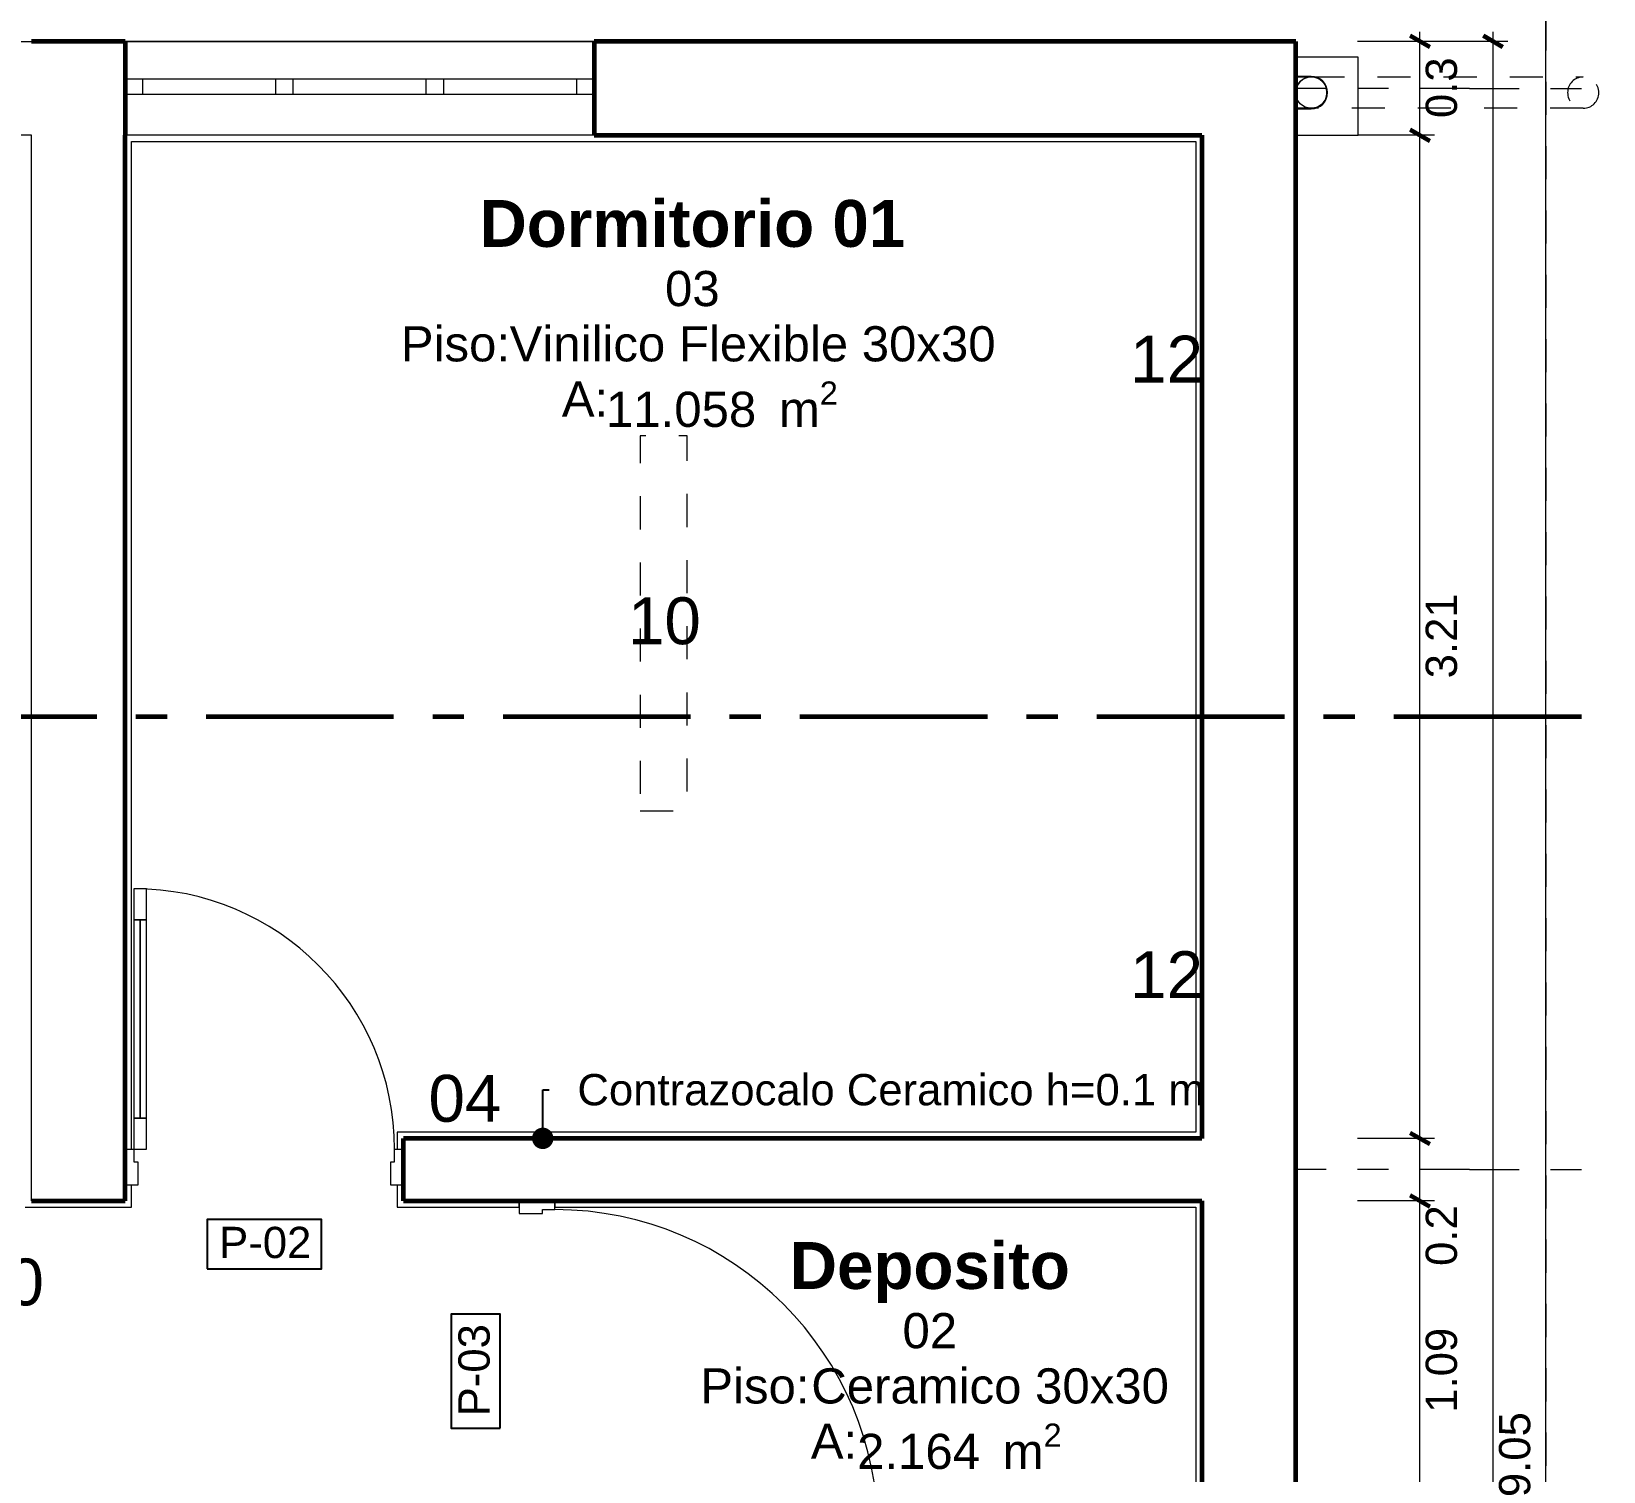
# Model space of a CAD drawing. Header units: metres. Extents: x -41 to 412, y -15 to 25.
# Drawn here: x -13.89 to -8.86, y 12.43 to 17.04 of the extents above; entities that cross this region are included whole.
import ezdxf

# ---------------------------------------------------------------- set-up
doc = ezdxf.new("R2010")
doc.units = ezdxf.units.M
doc.header["$MEASUREMENT"] = 0
for name, pattern in [('Dashed', [0.211667, 0.105833, -0.105833]), ('Dot & Dashed', [0.335139, 0.15875, -0.088194, 0, -0.088194]), ('Hidden Line', [0.15875, 0.105833, -0.052917]), ('Linea punta', [0.85, 0.6, -0.125, 0, -0.125])]:
    doc.linetypes.add(name, pattern=pattern)
for name, color, linetype in [('Annotation - Label', 7, 'Continuous'), ('Dimensioning - General', 7, 'Continuous'), ('Interior - Furniture', 7, 'Continuous'), ('Interior - Lamp', 7, 'Continuous'), ('Interior - Stair & Railing', 7, 'Continuous'), ('Marker - Section', 7, 'Continuous'), ('Model Unit - Zone', 7, 'Continuous'), ('Shell - Roof', 7, 'Continuous'), ('Site & Landscape - Terrain', 7, 'Continuous'), ('Structural - Bearing', 7, 'Continuous'), ('Structural - Grid', 7, 'Continuous')]:
    doc.layers.add(name, color=color, linetype=linetype)
doc.styles.add('GENERATED_STYLE_1', font='')
doc.styles.add('GENERATED_STYLE_2', font='arial.ttf')
doc.styles.get('GENERATED_STYLE_1').set_extended_font_data('Arial', bold=True)
doc.dimstyles.new('GENERATED_STYLE__1', dxfattribs={"dimtxt": 0.1, "dimasz": 0.0475, "dimexe": 0.18, "dimexo": 0.2, "dimgap": 0.09, "dimtad": 3, "dimzin": 0, "dimdsep": 46, "dimtxsty": 'GENERATED_STYLE_2', "dimblk": 'ARROWHEAD_2', "dimblk1": 'ARROWHEAD_2', "dimblk2": 'ARROWHEAD_2', "dimcen": 0.09, "dimclrd": 256, "dimclre": 256, "dimclrt": 5, "dimazin": 0, "dimtfac": 1, "dimtdec": 4, "dimtmove": 0, "dimatfit": 3, "dimfxl": 1, "dimtolj": 1, "dimtzin": 0, "dimarcsym": 0})
doc.dimstyles.new('GENERATED_STYLE__2', dxfattribs={"dimtxt": 0.1, "dimasz": 0.0475, "dimexe": 0.18, "dimexo": 0.2, "dimgap": 0.09, "dimtad": 3, "dimtih": 1, "dimtoh": 1, "dimzin": 0, "dimdsep": 46, "dimtxsty": 'GENERATED_STYLE_2', "dimblk": 'ARROWHEAD_2', "dimblk1": 'ARROWHEAD_2', "dimblk2": 'ARROWHEAD_2', "dimcen": 0.09, "dimclrd": 256, "dimclre": 256, "dimclrt": 5, "dimazin": 0, "dimtfac": 1, "dimtdec": 4, "dimtmove": 0, "dimatfit": 3, "dimfxl": 1, "dimtolj": 1, "dimtzin": 0, "dimarcsym": 0})
doc.dimstyles.new('GENERATED_STYLE__4', dxfattribs={"dimtxt": 0.1, "dimasz": 0.0475, "dimexe": 0.18, "dimexo": 0.2, "dimgap": 0.09, "dimtad": 1, "dimtih": 1, "dimtoh": 1, "dimzin": 0, "dimdsep": 46, "dimtxsty": 'GENERATED_STYLE_2', "dimblk": 'ARROWHEAD_2', "dimblk1": 'ARROWHEAD_2', "dimblk2": 'ARROWHEAD_2', "dimcen": 0.09, "dimclrd": 256, "dimclre": 256, "dimclrt": 5, "dimazin": 0, "dimtfac": 1, "dimtdec": 4, "dimtmove": 0, "dimatfit": 3, "dimfxl": 1, "dimtolj": 1, "dimtzin": 0, "dimarcsym": 0})
doc.dimstyles.new('GENERATED_STYLE__6', dxfattribs={"dimtxt": 0.18, "dimasz": 0.1368, "dimexe": 0.18, "dimexo": 0.0625, "dimgap": 0.09, "dimtad": 0, "dimtih": 1, "dimtoh": 1, "dimdec": 4, "dimzin": 0, "dimdsep": 46, "dimcen": 0.09, "dimadec": 0, "dimazin": 0, "dimtfac": 1, "dimtdec": 4, "dimtmove": 0, "dimatfit": 3, "dimldrblk": 'ARROWHEAD_11', "dimfxl": 1, "dimtolj": 1, "dimtzin": 0, "dimarcsym": 0})

# ---------------------------------------------------------------- blocks, each defined once
blk = doc.blocks.new('*D6')
at = {"layer": 'Dimensioning - General', "color": 151, "linetype": 'Continuous', "lineweight": 20, "true_color": 0x80c2ff, "transparency": 16777216}
for p, q in [((-9.3981, 13.2969), (-9.645, 13.2969)), ((-9.445, 12.2069), (-9.445, 13.2969)), ((-9.3981, 12.2069), (-9.645, 12.2069))]:
    blk.add_line(p, q, dxfattribs=at)
at = {"layer": 'Dimensioning - General', "color": 7, "linetype": 'Continuous', "lineweight": 60, "transparency": 16777216}
for p, q in [((-9.4762, 13.315), (-9.4137, 13.2789)), ((-9.4762, 12.225), (-9.4137, 12.1889))]:
    blk.add_line(p, q, dxfattribs=at)
at = {"layer": 'Dimensioning - General', "color": 5, "lineweight": 25, "transparency": 16777216, "char_height": 0.1, "attachment_point": 7, "rotation": 90, "style": 'GENERATED_STYLE_2'}
for s, insert in [('\\A1;0.2', (-9.325, 13.0887)), ('\\A1;1.09', (-9.325, 12.6189))]:
    blk.add_mtext(s, dxfattribs=dict(at, insert=insert))
blk = doc.blocks.new('ARROWHEAD_2')
at = {"color": 0, "linetype": 'Continuous', "lineweight": 0}
for p, q in [((0, 0), (-1, 0)), ((-0.38, -0.66), (0.38, 0.66))]:
    blk.add_line(p, q, dxfattribs=at)
blk = doc.blocks.new('*D7')
at = {"layer": 'Dimensioning - General', "color": 151, "linetype": 'Continuous', "lineweight": 20, "true_color": 0x80c2ff, "transparency": 16777216}
for p, q in [((-9.3981, 13.4969), (-9.645, 13.4969)), ((-9.445, 13.2969), (-9.445, 13.4969)), ((-9.3981, 13.2969), (-9.645, 13.2969))]:
    blk.add_line(p, q, dxfattribs=at)
at = {"layer": 'Dimensioning - General', "color": 7, "linetype": 'Continuous', "lineweight": 60, "transparency": 16777216}
for p, q in [((-9.4762, 13.515), (-9.4137, 13.4789)), ((-9.4762, 13.315), (-9.4137, 13.2789))]:
    blk.add_line(p, q, dxfattribs=at)
blk = doc.blocks.new('*D8')
at = {"layer": 'Dimensioning - General', "color": 151, "linetype": 'Continuous', "lineweight": 20, "true_color": 0x80c2ff, "transparency": 16777216}
for p, q in [((-9.3981, 16.7069), (-9.645, 16.7069)), ((-9.445, 13.4969), (-9.445, 16.7069)), ((-9.3981, 13.4969), (-9.645, 13.4969))]:
    blk.add_line(p, q, dxfattribs=at)
at = {"layer": 'Dimensioning - General', "color": 7, "linetype": 'Continuous', "lineweight": 60, "transparency": 16777216}
for p, q in [((-9.4762, 16.725), (-9.4137, 16.6889)), ((-9.4762, 13.515), (-9.4137, 13.4789))]:
    blk.add_line(p, q, dxfattribs=at)
at = {"layer": 'Dimensioning - General', "color": 5, "lineweight": 25, "transparency": 16777216, "insert": (-9.325, 14.9689), "char_height": 0.1, "attachment_point": 7, "rotation": 90, "style": 'GENERATED_STYLE_2'}
blk.add_mtext('\\A1;3.21', dxfattribs=at)
blk = doc.blocks.new('*D9')
at = {"layer": 'Dimensioning - General', "color": 151, "linetype": 'Continuous', "lineweight": 20, "true_color": 0x80c2ff, "transparency": 16777216}
for p, q in [((-9.3981, 17.0069), (-9.645, 17.0069)), ((-9.445, 17.0069), (-9.445, 17.0375)), ((-9.445, 16.7069), (-9.445, 17.0069)), ((-9.3981, 16.7069), (-9.645, 16.7069))]:
    blk.add_line(p, q, dxfattribs=at)
at = {"layer": 'Dimensioning - General', "color": 7, "linetype": 'Continuous', "lineweight": 60, "transparency": 16777216}
for p, q in [((-9.4137, 16.9889), (-9.4762, 17.025)), ((-9.4762, 16.725), (-9.4137, 16.6889))]:
    blk.add_line(p, q, dxfattribs=at)
at = {"layer": 'Dimensioning - General', "color": 5, "lineweight": 25, "transparency": 16777216, "insert": (-9.325, 16.7618), "char_height": 0.1, "attachment_point": 7, "rotation": 90, "style": 'GENERATED_STYLE_2'}
blk.add_mtext('\\A1;0.3', dxfattribs=at)
blk = doc.blocks.new('*D10')
at = {"layer": 'Dimensioning - General', "color": 151, "linetype": 'Continuous', "lineweight": 20, "true_color": 0x80c2ff, "transparency": 16777216}
for p, q in [((-9.1638, 17.0069), (-9.4106, 17.0069)), ((-9.2106, 17.0069), (-9.2106, 17.0375)), ((-9.2106, 7.9569), (-9.2106, 17.0069)), ((-9.1638, 7.9569), (-9.4106, 7.9569)), ((-9.2106, 7.9263), (-9.2106, 7.9569))]:
    blk.add_line(p, q, dxfattribs=at)
at = {"layer": 'Dimensioning - General', "color": 7, "linetype": 'Continuous', "lineweight": 60, "transparency": 16777216}
for p, q in [((-9.1794, 16.9889), (-9.2419, 17.025)), ((-9.2419, 7.975), (-9.1794, 7.9389))]:
    blk.add_line(p, q, dxfattribs=at)
at = {"layer": 'Dimensioning - General', "color": 5, "lineweight": 25, "transparency": 16777216, "insert": (-9.0906, 12.3489), "char_height": 0.1, "attachment_point": 7, "rotation": 90, "style": 'GENERATED_STYLE_2'}
blk.add_mtext('\\A1;9.05', dxfattribs=at)
blk = doc.blocks.new('*D21')
at = {"layer": 'Dimensioning - General', "color": 151, "linetype": 'Continuous', "lineweight": 20, "true_color": 0x80c2ff, "transparency": 16777216}
for p, q in [((-15.8374, 7.3533), (-15.8374, 7.6002)), ((-13.8874, 7.3533), (-13.8874, 7.6002)), ((-15.8374, 7.4002), (-13.8874, 7.4002))]:
    blk.add_line(p, q, dxfattribs=at)
at = {"layer": 'Dimensioning - General', "color": 7, "linetype": 'Continuous', "lineweight": 60, "transparency": 16777216}
for p, q in [((-15.8194, 7.4314), (-15.8554, 7.3689)), ((-13.8694, 7.4314), (-13.9054, 7.3689))]:
    blk.add_line(p, q, dxfattribs=at)
at = {"layer": 'Dimensioning - General', "color": 5, "lineweight": 25, "transparency": 16777216, "insert": (-14.9954, 7.2802), "char_height": 0.1, "attachment_point": 7, "style": 'GENERATED_STYLE_2'}
blk.add_mtext('\\A1;1.95', dxfattribs=at)
blk = doc.blocks.new('*D22')
at = {"layer": 'Dimensioning - General', "color": 151, "linetype": 'Continuous', "lineweight": 20, "true_color": 0x80c2ff, "transparency": 16777216}
for p, q in [((-13.8874, 7.3533), (-13.8874, 7.6002)), ((-13.5874, 7.3533), (-13.5874, 7.6002)), ((-13.8874, 7.4002), (-13.5874, 7.4002))]:
    blk.add_line(p, q, dxfattribs=at)
at = {"layer": 'Dimensioning - General', "color": 7, "linetype": 'Continuous', "lineweight": 60, "transparency": 16777216}
for p, q in [((-13.8694, 7.4314), (-13.9054, 7.3689)), ((-13.5694, 7.4314), (-13.6054, 7.3689))]:
    blk.add_line(p, q, dxfattribs=at)
at = {"layer": 'Dimensioning - General', "color": 5, "lineweight": 25, "transparency": 16777216, "insert": (-13.8325, 7.2802), "char_height": 0.1, "attachment_point": 7, "style": 'GENERATED_STYLE_2'}
blk.add_mtext('\\A1;0.3', dxfattribs=at)
blk = doc.blocks.new('*D23')
at = {"layer": 'Dimensioning - General', "color": 151, "linetype": 'Continuous', "lineweight": 20, "true_color": 0x80c2ff, "transparency": 16777216}
for p, q in [((-13.5874, 7.3533), (-13.5874, 7.6002)), ((-10.1424, 7.3533), (-10.1424, 7.6002)), ((-13.5874, 7.4002), (-10.1424, 7.4002))]:
    blk.add_line(p, q, dxfattribs=at)
at = {"layer": 'Dimensioning - General', "color": 7, "linetype": 'Continuous', "lineweight": 60, "transparency": 16777216}
for p, q in [((-13.5694, 7.4314), (-13.6054, 7.3689)), ((-10.1244, 7.4314), (-10.1604, 7.3689))]:
    blk.add_line(p, q, dxfattribs=at)
at = {"layer": 'Dimensioning - General', "color": 5, "lineweight": 25, "transparency": 16777216, "insert": (-11.9979, 7.2802), "char_height": 0.1, "attachment_point": 7, "style": 'GENERATED_STYLE_2'}
blk.add_mtext('\\A1;3.45', dxfattribs=at)
blk = doc.blocks.new('*D34')
at = {"layer": 'Dimensioning - General', "color": 7, "linetype": 'Continuous', "lineweight": 60, "transparency": 16777216}
for p, q in [((-14.7744, 17.4711), (-14.8104, 17.4086)), ((-13.8694, 17.4711), (-13.9054, 17.4086))]:
    blk.add_line(p, q, dxfattribs=at)
at = {"layer": 'Dimensioning - General', "color": 151, "linetype": 'Continuous', "lineweight": 20, "true_color": 0x80c2ff, "transparency": 16777216}
for p, q in [((-14.7924, 17.2399), (-14.7924, 17.4867)), ((-13.8874, 17.2399), (-13.8874, 17.4867)), ((-14.823, 17.4399), (-14.7924, 17.4399)), ((-14.7924, 17.4399), (-13.8874, 17.4399))]:
    blk.add_line(p, q, dxfattribs=at)
at = {"layer": 'Dimensioning - General', "color": 5, "lineweight": 25, "transparency": 16777216, "insert": (-14.4729, 17.4599), "char_height": 0.1, "attachment_point": 7, "style": 'GENERATED_STYLE_2'}
blk.add_mtext('\\A1;0.91', dxfattribs=at)
blk = doc.blocks.new('*D35')
at = {"layer": 'Dimensioning - General', "color": 7, "linetype": 'Continuous', "lineweight": 60, "transparency": 16777216}
for p, q in [((-13.8694, 17.4711), (-13.9054, 17.4086)), ((-13.5694, 17.4711), (-13.6054, 17.4086))]:
    blk.add_line(p, q, dxfattribs=at)
at = {"layer": 'Dimensioning - General', "color": 151, "linetype": 'Continuous', "lineweight": 20, "true_color": 0x80c2ff, "transparency": 16777216}
for p, q in [((-13.8874, 17.2399), (-13.8874, 17.4867)), ((-13.5874, 17.2399), (-13.5874, 17.4867)), ((-13.8874, 17.4399), (-13.5874, 17.4399))]:
    blk.add_line(p, q, dxfattribs=at)
at = {"layer": 'Dimensioning - General', "color": 5, "lineweight": 25, "transparency": 16777216, "insert": (-13.8325, 17.4599), "char_height": 0.1, "attachment_point": 7, "style": 'GENERATED_STYLE_2'}
blk.add_mtext('\\A1;0.3', dxfattribs=at)
blk = doc.blocks.new('*D36')
at = {"layer": 'Dimensioning - General', "color": 7, "linetype": 'Continuous', "lineweight": 60, "transparency": 16777216}
for p, q in [((-13.5694, 17.4711), (-13.6054, 17.4086)), ((-12.0694, 17.4711), (-12.1054, 17.4086))]:
    blk.add_line(p, q, dxfattribs=at)
at = {"layer": 'Dimensioning - General', "color": 151, "linetype": 'Continuous', "lineweight": 20, "true_color": 0x80c2ff, "transparency": 16777216}
for p, q in [((-13.5874, 17.2399), (-13.5874, 17.4867)), ((-12.0874, 17.2399), (-12.0874, 17.4867)), ((-13.5874, 17.4399), (-12.0874, 17.4399))]:
    blk.add_line(p, q, dxfattribs=at)
at = {"layer": 'Dimensioning - General', "color": 5, "lineweight": 25, "transparency": 16777216, "insert": (-12.9325, 17.4599), "char_height": 0.1, "attachment_point": 7, "style": 'GENERATED_STYLE_2'}
blk.add_mtext('\\A1;1.5', dxfattribs=at)
blk = doc.blocks.new('*D37')
at = {"layer": 'Dimensioning - General', "color": 7, "linetype": 'Continuous', "lineweight": 60, "transparency": 16777216}
for p, q in [((-12.0694, 17.4711), (-12.1054, 17.4086)), ((-10.1244, 17.4711), (-10.1604, 17.4086))]:
    blk.add_line(p, q, dxfattribs=at)
at = {"layer": 'Dimensioning - General', "color": 151, "linetype": 'Continuous', "lineweight": 20, "true_color": 0x80c2ff, "transparency": 16777216}
for p, q in [((-12.0874, 17.2399), (-12.0874, 17.4867)), ((-10.1424, 17.2399), (-10.1424, 17.4867)), ((-12.0874, 17.4399), (-10.1424, 17.4399))]:
    blk.add_line(p, q, dxfattribs=at)
at = {"layer": 'Dimensioning - General', "color": 5, "lineweight": 25, "transparency": 16777216, "insert": (-11.2479, 17.4599), "char_height": 0.1, "attachment_point": 7, "style": 'GENERATED_STYLE_2'}
blk.add_mtext('\\A1;1.95', dxfattribs=at)
blk = doc.blocks.new('*D38')
at = {"layer": 'Dimensioning - General', "color": 7, "linetype": 'Continuous', "lineweight": 60, "transparency": 16777216}
for p, q in [((-10.1244, 17.4711), (-10.1604, 17.4086)), ((-9.8604, 17.4086), (-9.8244, 17.4711))]:
    blk.add_line(p, q, dxfattribs=at)
at = {"layer": 'Dimensioning - General', "color": 151, "linetype": 'Continuous', "lineweight": 20, "true_color": 0x80c2ff, "transparency": 16777216}
for p, q in [((-10.1424, 17.2399), (-10.1424, 17.4867)), ((-9.8424, 17.2399), (-9.8424, 17.4867)), ((-10.1424, 17.4399), (-9.8424, 17.4399)), ((-9.8424, 17.4399), (-9.8118, 17.4399))]:
    blk.add_line(p, q, dxfattribs=at)
at = {"layer": 'Dimensioning - General', "color": 5, "lineweight": 25, "transparency": 16777216, "insert": (-10.0875, 17.4599), "char_height": 0.1, "attachment_point": 7, "style": 'GENERATED_STYLE_2'}
blk.add_mtext('\\A1;0.3', dxfattribs=at)
blk = doc.blocks.new('ARROWHEAD_11')
at = {"color": 0, "linetype": 'Continuous', "lineweight": 0}
blk.add_line((0, 0), (-1, 0), dxfattribs=at)
at = {"color": 0, "linetype": 'Continuous', "lineweight": 0, "const_width": 0.25, "flags": 128}
blk.add_lwpolyline([(-0.125, 0, 1), (0.125, 0, 1)], format="xyb", close=True, dxfattribs=at)

msp = doc.modelspace()

# ---------------------------------------------------------------- linework, layer by layer
at = {"layer": 'Interior - Furniture', "color": 251, "linetype": 'Continuous', "lineweight": 20, "true_color": 0x6a6a6a}
msp.add_line((-9.0424, 6.7569), (-9.0424, 17.8069), dxfattribs=at)
at = {"layer": 'Interior - Furniture', "color": 95, "linetype": 'Dashed', "lineweight": 15, "true_color": 0x41c341}
for p, q in [((-9.7924, 16.8932), (-8.9224, 16.8932)), ((-8.9224, 16.7932), (-9.7924, 16.7932))]:
    msp.add_line(p, q, dxfattribs=at)
at = {"layer": 'Interior - Furniture', "color": 55, "linetype": 'Continuous', "lineweight": 13, "true_color": 0xa2a233}
for p, q in [((-10.1464, 16.0166), (-10.1464, 15.9826)), ((-10.1464, 16.0166), (-10.1454, 16.0166)), ((-10.1454, 16.0416), (-10.1454, 16.0418)), ((-10.1424, 16.0418), (-10.1454, 16.0418)), ((-10.1454, 16.0411), (-10.1454, 16.0416)), ((-10.1454, 16.0402), (-10.1454, 16.0411)), ((-10.1454, 16.0389), (-10.1454, 16.0402)), ((-10.1454, 16.0374), (-10.1454, 16.0389)), ((-10.1454, 16.0357), (-10.1454, 16.0374)), ((-10.1454, 16.0338), (-10.1454, 16.0357)), ((-10.1454, 16.0318), (-10.1454, 16.0338)), ((-10.1454, 15.9318), (-10.1454, 16.0318)), ((-10.1424, 16.0318), (-10.1454, 16.0318)), ((-10.1454, 16.0166), (-10.1454, 15.9826)), ((-10.1424, 16.0416), (-10.1424, 16.0418)), ((-10.1424, 16.0411), (-10.1424, 16.0416)), ((-10.1424, 16.0402), (-10.1424, 16.0411)), ((-10.1424, 16.0389), (-10.1424, 16.0402)), ((-10.1424, 16.0374), (-10.1424, 16.0389)), ((-10.1424, 16.0357), (-10.1424, 16.0374)), ((-10.1424, 16.0338), (-10.1424, 16.0357)), ((-10.1424, 16.0318), (-10.1424, 16.0338)), ((-10.1424, 15.9318), (-10.1424, 16.0318)), ((-10.1464, 15.9826), (-10.1454, 15.9826)), ((-10.1464, 15.9806), (-10.1464, 15.9466)), ((-10.1464, 15.9806), (-10.1454, 15.9806)), ((-10.1464, 15.9466), (-10.1454, 15.9466)), ((-10.1454, 15.9806), (-10.1454, 15.9466)), ((-10.1454, 15.9299), (-10.1454, 15.9318)), ((-10.1424, 15.9318), (-10.1454, 15.9318)), ((-10.1454, 15.928), (-10.1454, 15.9299)), ((-10.1454, 15.9263), (-10.1454, 15.928)), ((-10.1454, 15.9248), (-10.1454, 15.9263)), ((-10.1454, 15.9235), (-10.1454, 15.9248)), ((-10.1454, 15.9226), (-10.1454, 15.9235)), ((-10.1454, 15.922), (-10.1454, 15.9226)), ((-10.1454, 15.9218), (-10.1454, 15.922)), ((-10.1424, 15.9218), (-10.1454, 15.9218)), ((-10.1424, 15.9299), (-10.1424, 15.9318)), ((-10.1424, 15.928), (-10.1424, 15.9299)), ((-10.1424, 15.9263), (-10.1424, 15.928)), ((-10.1424, 15.9248), (-10.1424, 15.9263)), ((-10.1424, 15.9235), (-10.1424, 15.9248)), ((-10.1424, 15.9226), (-10.1424, 15.9235)), ((-10.1424, 15.922), (-10.1424, 15.9226)), ((-10.1424, 15.9218), (-10.1424, 15.922)), ((-10.1464, 14.0469), (-10.1464, 14.0129)), ((-10.1464, 14.0469), (-10.1454, 14.0469)), ((-10.1454, 14.072), (-10.1454, 14.0722)), ((-10.1424, 14.0722), (-10.1454, 14.0722)), ((-10.1454, 14.0714), (-10.1454, 14.072)), ((-10.1454, 14.0705), (-10.1454, 14.0714)), ((-10.1454, 14.0692), (-10.1454, 14.0705)), ((-10.1454, 14.0677), (-10.1454, 14.0692)), ((-10.1454, 14.066), (-10.1454, 14.0677)), ((-10.1454, 14.0641), (-10.1454, 14.066)), ((-10.1454, 14.0622), (-10.1454, 14.0641)), ((-10.1454, 13.9622), (-10.1454, 14.0622)), ((-10.1424, 14.0622), (-10.1454, 14.0622)), ((-10.1454, 14.0469), (-10.1454, 14.0129)), ((-10.1424, 14.072), (-10.1424, 14.0722)), ((-10.1424, 14.0714), (-10.1424, 14.072)), ((-10.1424, 14.0705), (-10.1424, 14.0714)), ((-10.1424, 14.0692), (-10.1424, 14.0705)), ((-10.1424, 14.0677), (-10.1424, 14.0692)), ((-10.1424, 14.066), (-10.1424, 14.0677)), ((-10.1424, 14.0641), (-10.1424, 14.066)), ((-10.1424, 14.0622), (-10.1424, 14.0641)), ((-10.1424, 13.9622), (-10.1424, 14.0622)), ((-10.1464, 14.0129), (-10.1454, 14.0129)), ((-10.1464, 14.0109), (-10.1464, 13.9769)), ((-10.1464, 14.0109), (-10.1454, 14.0109)), ((-10.1454, 14.0109), (-10.1454, 13.9769)), ((-10.1464, 13.9769), (-10.1454, 13.9769)), ((-10.1454, 13.9602), (-10.1454, 13.9622)), ((-10.1424, 13.9622), (-10.1454, 13.9622)), ((-10.1454, 13.9583), (-10.1454, 13.9602)), ((-10.1454, 13.9566), (-10.1454, 13.9583)), ((-10.1454, 13.9551), (-10.1454, 13.9566)), ((-10.1454, 13.9538), (-10.1454, 13.9551)), ((-10.1454, 13.9529), (-10.1454, 13.9538)), ((-10.1454, 13.9524), (-10.1454, 13.9529)), ((-10.1454, 13.9522), (-10.1454, 13.9524)), ((-10.1424, 13.9522), (-10.1454, 13.9522)), ((-10.1424, 13.9602), (-10.1424, 13.9622)), ((-10.1424, 13.9583), (-10.1424, 13.9602)), ((-10.1424, 13.9566), (-10.1424, 13.9583)), ((-10.1424, 13.9551), (-10.1424, 13.9566)), ((-10.1424, 13.9538), (-10.1424, 13.9551)), ((-10.1424, 13.9529), (-10.1424, 13.9538)), ((-10.1424, 13.9524), (-10.1424, 13.9529)), ((-10.1424, 13.9522), (-10.1424, 13.9524)), ((-12.543, 13.4999), (-12.5432, 13.4999)), ((-12.5432, 13.4969), (-12.5432, 13.4999)), ((-12.543, 13.4969), (-12.5432, 13.4969)), ((-12.5424, 13.4999), (-12.543, 13.4999)), ((-12.5424, 13.4969), (-12.543, 13.4969)), ((-12.5415, 13.4999), (-12.5424, 13.4999)), ((-12.5415, 13.4969), (-12.5424, 13.4969)), ((-12.5403, 13.4999), (-12.5415, 13.4999)), ((-12.5403, 13.4969), (-12.5415, 13.4969)), ((-12.5387, 13.4999), (-12.5403, 13.4999)), ((-12.5387, 13.4969), (-12.5403, 13.4969)), ((-12.537, 13.4999), (-12.5387, 13.4999)), ((-12.537, 13.4969), (-12.5387, 13.4969)), ((-12.5351, 13.4999), (-12.537, 13.4999)), ((-12.5351, 13.4969), (-12.537, 13.4969)), ((-12.5332, 13.4999), (-12.5351, 13.4999)), ((-12.5332, 13.4969), (-12.5351, 13.4969)), ((-12.4732, 13.4999), (-12.5332, 13.4999)), ((-12.5332, 13.4969), (-12.5332, 13.4999)), ((-12.4732, 13.4969), (-12.5332, 13.4969)), ((-12.523, 13.5009), (-12.483, 13.5009)), ((-12.523, 13.5009), (-12.523, 13.4999)), ((-12.483, 13.5009), (-12.483, 13.4999)), ((-12.4712, 13.4999), (-12.4732, 13.4999)), ((-12.4732, 13.4969), (-12.4732, 13.4999)), ((-12.4712, 13.4969), (-12.4732, 13.4969)), ((-12.4694, 13.4999), (-12.4712, 13.4999)), ((-12.4694, 13.4969), (-12.4712, 13.4969)), ((-12.4676, 13.4999), (-12.4694, 13.4999)), ((-12.4676, 13.4969), (-12.4694, 13.4969)), ((-12.4661, 13.4999), (-12.4676, 13.4999)), ((-12.4661, 13.4969), (-12.4676, 13.4969)), ((-12.4649, 13.4999), (-12.4661, 13.4999)), ((-12.4649, 13.4969), (-12.4661, 13.4969)), ((-12.4639, 13.4999), (-12.4649, 13.4999)), ((-12.4639, 13.4969), (-12.4649, 13.4969)), ((-12.4634, 13.4999), (-12.4639, 13.4999)), ((-12.4634, 13.4969), (-12.4639, 13.4969)), ((-12.4632, 13.4999), (-12.4634, 13.4999)), ((-12.4632, 13.4969), (-12.4634, 13.4969)), ((-12.4632, 13.4969), (-12.4632, 13.4999))]:
    msp.add_line(p, q, dxfattribs=at)
at = {"layer": 'Interior - Furniture', "color": 95, "linetype": 'Continuous', "lineweight": 15, "true_color": 0x41c341, "flags": 128}
for points in [[(-9.8424, 16.9332), (-9.8424, 16.8934), (-9.7924, 16.8934, -1), (-9.7924, 16.793), (-9.8424, 16.793), (-9.8424, 16.7532), (-9.8404, 16.7532), (-9.8404, 16.7912), (-9.7924, 16.7912, 1), (-9.7924, 16.8952), (-9.8404, 16.8952), (-9.8404, 16.9332)], [(-9.8424, 16.9332), (-9.8424, 16.8934), (-9.7924, 16.8934, -1), (-9.7924, 16.793), (-9.8424, 16.793), (-9.8424, 16.7532), (-9.8404, 16.7532), (-9.8404, 16.7912), (-9.7924, 16.7912, 1), (-9.7924, 16.8952), (-9.8404, 16.8952), (-9.8404, 16.9332)], [(-9.8424, 16.9332), (-9.8424, 16.8934), (-9.7924, 16.8934, -1), (-9.7924, 16.793), (-9.8424, 16.793), (-9.8424, 16.7532), (-9.8404, 16.7532), (-9.8404, 16.7912), (-9.7924, 16.7912, 1), (-9.7924, 16.8952), (-9.8404, 16.8952), (-9.8404, 16.9332)], [(-9.8424, 16.9332), (-9.8424, 16.8934), (-9.7924, 16.8934, -1), (-9.7924, 16.793), (-9.8424, 16.793), (-9.8424, 16.7532), (-9.8404, 16.7532), (-9.8404, 16.7912), (-9.7924, 16.7912, 1), (-9.7924, 16.8952), (-9.8404, 16.8952), (-9.8404, 16.9332)], [(-9.8424, 16.9332), (-9.8424, 16.8934), (-9.7924, 16.8934, -1), (-9.7924, 16.793), (-9.8424, 16.793), (-9.8424, 16.7532), (-9.8404, 16.7532), (-9.8404, 16.7912), (-9.7924, 16.7912, 1), (-9.7924, 16.8952), (-9.8404, 16.8952), (-9.8404, 16.9332)], [(-9.7924, 16.8932, -1), (-9.7924, 16.7932, -1)], [(-9.7924, 16.8932, -1), (-9.7924, 16.7932, -1)], [(-9.7924, 16.8932, -1), (-9.7924, 16.7932, -1)], [(-9.7924, 16.7932, -1), (-9.7924, 16.8932, -1)]]:
    msp.add_lwpolyline(points, format="xyb", close=True, dxfattribs=at)
at = {"layer": 'Interior - Furniture', "color": 104, "linetype": 'Continuous', "lineweight": 20, "true_color": 0x029e21, "flags": 128}
msp.add_lwpolyline([(-9.7924, 16.8932, -1), (-9.7924, 16.7932, -1)], format="xyb", close=True, dxfattribs=at)
msp.add_lwpolyline([(-9.7924, 16.8932, -1), (-9.7924, 16.7932, -1)], format="xyb", close=True, dxfattribs=at)
at = {"layer": 'Interior - Furniture', "color": 95, "linetype": 'Dashed', "lineweight": 15, "true_color": 0x41c341}
for centre, start, end in [((-9.7924, 16.8432), 90, 270), ((-9.7924, 16.8432), 270, 90), ((-8.9224, 16.8432), 90, 270), ((-8.9224, 16.8432), 90, 270), ((-8.9224, 16.8432), 270, 90), ((-8.9224, 16.8432), 270, 90)]:
    msp.add_arc(centre, 0.05, start, end, dxfattribs=at)
at = {"layer": 'Interior - Lamp', "color": 2, "linetype": 'Dashed', "lineweight": 13, "true_color": 0xffeb28, "flags": 128}
msp.add_lwpolyline([(-11.9399, 14.5448), (-11.7899, 14.5448), (-11.7899, 15.7448), (-11.9399, 15.7448)], close=True, dxfattribs=at)
at = {"layer": 'Interior - Stair & Railing', "color": 161, "linetype": 'Continuous', "lineweight": 13, "true_color": 0xaaaaff}
for p, q in [((-10.1424, 16.7069), (-13.5874, 16.7069)), ((-13.5874, 16.7069), (-13.5874, 13.4619)), ((-10.1424, 13.4969), (-10.1424, 16.7069)), ((-13.5674, 16.6869), (-10.1624, 16.6869)), ((-13.5674, 13.4619), (-13.5674, 16.6869)), ((-10.1624, 16.6869), (-10.1624, 13.5169)), ((-12.7174, 13.5169), (-12.7174, 13.4619)), ((-10.1624, 13.5169), (-12.7174, 13.5169)), ((-12.6974, 13.4619), (-12.6974, 13.4969)), ((-12.6974, 13.4969), (-10.1424, 13.4969)), ((-13.5874, 13.4619), (-13.5674, 13.4619)), ((-12.7174, 13.4619), (-12.6974, 13.4619)), ((-13.5674, 13.3469), (-13.5874, 13.3469)), ((-13.5874, 13.3469), (-13.5874, 13.2969)), ((-13.5674, 13.2769), (-13.5674, 13.3469)), ((-12.6974, 13.3469), (-12.7174, 13.3469)), ((-12.7174, 13.3469), (-12.7174, 13.2769)), ((-12.6974, 13.2969), (-12.6974, 13.3469)), ((-13.5874, 13.2969), (-13.8874, 13.2969)), ((-12.3274, 13.2969), (-12.6974, 13.2969)), ((-12.3274, 13.2769), (-12.3274, 13.2969)), ((-10.1424, 13.2969), (-12.2124, 13.2969)), ((-12.2124, 13.2969), (-12.2124, 13.2769)), ((-10.1424, 12.2069), (-10.1424, 13.2969)), ((-13.9074, 13.2769), (-13.5674, 13.2769)), ((-12.7174, 13.2769), (-12.3274, 13.2769)), ((-12.2124, 13.2769), (-10.1624, 13.2769)), ((-10.1624, 13.2769), (-10.1624, 12.2269))]:
    msp.add_line(p, q, dxfattribs=at)
at = {"layer": 'Marker - Section', "color": 7, "linetype": 'Linea punta', "lineweight": 60}
msp.add_line((-20.9285, 14.8469), (-8.5107, 14.8469), dxfattribs=at)
at = {"layer": 'Shell - Roof', "color": 23, "linetype": 'Hidden Line', "lineweight": 13, "true_color": 0xbf8080, "flags": 128}
msp.add_lwpolyline([(-9.0424, 17.9069), (-9.0424, 7.0569)], dxfattribs=at)
at = {"layer": 'Site & Landscape - Terrain', "color": 54, "linetype": 'Continuous', "lineweight": 13, "flags": 128}
msp.add_lwpolyline([(-9.8424, 16.9569), (-9.8424, 16.7069), (-9.6424, 16.7069), (-9.6424, 16.9569)], close=True, dxfattribs=at)
at = {"layer": 'Structural - Bearing', "color": 7, "linetype": 'Continuous', "lineweight": 60}
for p, q in [((-13.5874, 17.0069), (-13.5874, 16.8869)), ((-13.5874, 17.0069), (-13.5874, 16.8869)), ((-12.0874, 17.0069), (-12.0874, 16.8869)), ((-12.0874, 17.0069), (-12.0874, 16.8869)), ((-13.5874, 16.8869), (-13.5874, 16.8369)), ((-13.5874, 16.8869), (-13.5874, 16.8369)), ((-13.5874, 16.8869), (-13.5874, 16.8369)), ((-12.0874, 16.8869), (-12.0874, 16.8369)), ((-12.0874, 16.8869), (-12.0874, 16.8369)), ((-12.0874, 16.8869), (-12.0874, 16.8369)), ((-13.5874, 16.8369), (-13.5874, 16.7069)), ((-13.5874, 16.8369), (-13.5874, 16.7069)), ((-12.0874, 16.8369), (-12.0874, 16.7069)), ((-12.0874, 16.8369), (-12.0874, 16.7069)), ((-13.5874, 13.4619), (-13.5874, 13.4969)), ((-13.5874, 13.4619), (-13.5874, 13.4969)), ((-12.6974, 13.4619), (-12.6974, 13.4969)), ((-12.6974, 13.4619), (-12.6974, 13.4969)), ((-13.5874, 13.3469), (-13.5874, 13.4619)), ((-13.5874, 13.3469), (-13.5874, 13.4619)), ((-13.5874, 13.3469), (-13.5874, 13.4619)), ((-12.6974, 13.3469), (-12.6974, 13.4619)), ((-12.6974, 13.3469), (-12.6974, 13.4619)), ((-12.6974, 13.3469), (-12.6974, 13.4619)), ((-13.5874, 13.2969), (-13.5874, 13.3469)), ((-13.5874, 13.2969), (-13.5874, 13.3469)), ((-12.6974, 13.2969), (-12.6974, 13.3469)), ((-12.6974, 13.2969), (-12.6974, 13.3469)), ((-13.8874, 13.2969), (-13.5874, 13.2969)), ((-13.8874, 13.2969), (-13.5874, 13.2969)), ((-12.3274, 13.2969), (-12.2124, 13.2969)), ((-12.3274, 13.2969), (-12.2124, 13.2969)), ((-12.3274, 13.2969), (-12.2124, 13.2969)), ((-12.2124, 13.2969), (-12.1274, 13.2969)), ((-12.2124, 13.2969), (-12.1274, 13.2969))]:
    msp.add_line(p, q, dxfattribs=at)
at = {"layer": 'Structural - Bearing', "color": 30, "linetype": 'Continuous', "lineweight": 18, "true_color": 0xff6600}
for p, q in [((-12.0874, 17.0069), (-13.5874, 17.0069)), ((-13.5324, 16.8869), (-13.1057, 16.8869)), ((-13.0507, 16.8869), (-12.6241, 16.8869)), ((-12.5691, 16.8869), (-12.1424, 16.8869)), ((-13.1057, 16.8369), (-13.5324, 16.8369)), ((-12.6241, 16.8369), (-13.0507, 16.8369)), ((-12.1424, 16.8369), (-12.5691, 16.8369)), ((-12.0874, 16.7069), (-13.5874, 16.7069)), ((-13.5594, 14.2959), (-13.5594, 14.1959)), ((-13.5194, 14.2959), (-13.5594, 14.2959)), ((-13.5194, 14.1959), (-13.5194, 14.2959)), ((-13.5594, 14.1959), (-13.5194, 14.1959)), ((-13.5394, 14.1959), (-13.5394, 13.5619)), ((-13.5194, 13.5619), (-13.5594, 13.5619)), ((-13.5594, 13.5619), (-13.5594, 13.4619)), ((-13.5194, 13.4619), (-13.5194, 13.5619)), ((-13.5594, 13.4619), (-13.5194, 13.4619))]:
    msp.add_line(p, q, dxfattribs=at)
at = {"layer": 'Structural - Bearing', "color": 30, "linetype": 'Continuous', "lineweight": 20, "true_color": 0xff6600}
for p, q in [((-13.5874, 16.8869), (-13.5324, 16.8869)), ((-13.5324, 16.8869), (-13.5324, 16.8369)), ((-13.1057, 16.8369), (-13.1057, 16.8869)), ((-13.1057, 16.8869), (-13.0657, 16.8869)), ((-13.0657, 16.8869), (-13.0507, 16.8869)), ((-13.0507, 16.8869), (-13.0507, 16.8369)), ((-12.6241, 16.8369), (-12.6241, 16.8869)), ((-12.6241, 16.8869), (-12.6091, 16.8869)), ((-12.6091, 16.8869), (-12.5691, 16.8869)), ((-12.5691, 16.8869), (-12.5691, 16.8369)), ((-12.1424, 16.8369), (-12.1424, 16.8869)), ((-12.1424, 16.8869), (-12.0874, 16.8869)), ((-13.5324, 16.8369), (-13.5874, 16.8369)), ((-13.0657, 16.8369), (-13.1057, 16.8369)), ((-13.0507, 16.8369), (-13.0657, 16.8369)), ((-12.6091, 16.8369), (-12.6241, 16.8369)), ((-12.5691, 16.8369), (-12.6091, 16.8369)), ((-12.0874, 16.8369), (-12.1424, 16.8369)), ((-13.5874, 13.3469), (-13.5874, 13.4619)), ((-13.5874, 13.4619), (-13.5594, 13.4619)), ((-13.5594, 13.4619), (-13.5594, 13.4219)), ((-12.7254, 13.4219), (-12.7254, 13.4619)), ((-12.7254, 13.4619), (-12.6974, 13.4619)), ((-12.6974, 13.4619), (-12.6974, 13.3469)), ((-13.5594, 13.4219), (-13.5474, 13.4219)), ((-13.5474, 13.4219), (-13.5474, 13.3469)), ((-12.7374, 13.3469), (-12.7374, 13.4219)), ((-12.7374, 13.4219), (-12.7254, 13.4219)), ((-13.5474, 13.3469), (-13.5874, 13.3469)), ((-12.6974, 13.3469), (-12.7374, 13.3469)), ((-12.2124, 13.2969), (-12.3274, 13.2969)), ((-12.3274, 13.2969), (-12.3274, 13.2569)), ((-12.2124, 13.2689), (-12.2124, 13.2969)), ((-12.3274, 13.2569), (-12.2524, 13.2569)), ((-12.2524, 13.2569), (-12.2524, 13.2689)), ((-12.2524, 13.2689), (-12.2124, 13.2689))]:
    msp.add_line(p, q, dxfattribs=at)
at = {"layer": 'Structural - Bearing', "color": 161, "linetype": 'Continuous', "lineweight": 25, "true_color": 0x40a5ff}
for p, q in [((-13.3253, 13.0798), (-12.9595, 13.0798)), ((-12.3874, 12.5691), (-12.3874, 12.9348))]:
    msp.add_line(p, q, dxfattribs=at)
at = {"layer": 'Structural - Bearing', "color": 123, "linetype": 'Continuous', "lineweight": 20, "true_color": 0x71cebe, "flags": 128}
msp.add_lwpolyline([(-9.1424, 6.9069), (-20.6824, 6.9069), (-20.6824, 6.7569), (-9.0424, 6.7569), (-9.0424, 17.8069), (-13.9924, 17.8069), (-13.9924, 20.8316), (-20.6824, 20.7922), (-20.6824, 7.1569), (-9.1424, 7.1569)], close=True, dxfattribs=at)
msp.add_lwpolyline([(-9.1424, 6.9069), (-20.6824, 6.9069), (-20.6824, 6.7569), (-9.0424, 6.7569), (-9.0424, 17.8069), (-13.9924, 17.8069), (-13.9924, 20.8316), (-20.6824, 20.7922), (-20.6824, 7.1569), (-9.1424, 7.1569)], close=True, dxfattribs=at)
for points in [[(-14.7924, 17.0069), (-9.8424, 17.0069), (-9.8424, 7.9569), (-19.8824, 7.9569), (-19.8824, 17.0069)], [(-13.5874, 13.4169), (-13.5874, 13.2969), (-13.8874, 13.2969), (-13.8874, 16.7069), (-15.8374, 16.7069), (-15.8374, 14.6869), (-14.6674, 14.6869), (-14.6674, 14.4869), (-15.8374, 14.4869), (-15.8374, 14.2769), (-16.1374, 14.2769), (-16.1374, 16.7069), (-17.0474, 16.7069), (-17.0474, 17.0069), (-17.8274, 17.0069), (-17.8274, 16.7069), (-19.5824, 16.7069), (-19.5824, 13.4969), (-15.8374, 13.4969), (-15.8374, 11.4669), (-15.9574, 11.4669)], [(-12.6974, 13.4169), (-12.6974, 13.4969), (-10.1424, 13.4969), (-10.1424, 16.7069), (-13.5874, 16.7069), (-13.5874, 13.4169)], [(-12.6974, 12.0869), (-12.6974, 12.2069), (-10.1424, 12.2069), (-10.1424, 13.2969), (-12.6974, 13.2969), (-12.6974, 13.4169)]]:
    msp.add_lwpolyline(points, dxfattribs=at)
at = {"layer": 'Structural - Bearing', "color": 7, "linetype": 'Continuous', "lineweight": 60, "flags": 128}
for points in [[(-13.5874, 17.0069), (-13.8874, 17.0069)], [(-10.1424, 17.0069), (-12.0874, 17.0069)], [(-9.8424, 17.0069), (-10.1424, 17.0069)], [(-9.8424, 8.2569), (-9.8424, 17.0069)], [(-13.5874, 13.4969), (-13.5874, 16.7069)], [(-12.0874, 16.7069), (-10.1424, 16.7069)], [(-10.1424, 16.7069), (-10.1424, 13.4969)], [(-10.1424, 13.4969), (-12.6974, 13.4969)], [(-12.6974, 13.2969), (-12.3274, 13.2969)], [(-12.1274, 13.2969), (-10.1424, 13.2969)], [(-10.1424, 13.2969), (-10.1424, 12.2069)]]:
    msp.add_lwpolyline(points, dxfattribs=at)
at = {"layer": 'Structural - Bearing', "color": 30, "linetype": 'Continuous', "lineweight": 18, "true_color": 0xff6600, "flags": 128}
for points in [[(-13.5594, 14.1959), (-13.5594, 13.5619), (-13.5394, 13.5619), (-13.5394, 14.1959)], [(-13.5394, 14.1959), (-13.5394, 13.5619), (-13.5194, 13.5619), (-13.5194, 14.1959)]]:
    msp.add_lwpolyline(points, close=True, dxfattribs=at)
at = {"layer": 'Structural - Bearing', "color": 161, "linetype": 'Continuous', "lineweight": 25, "true_color": 0x40a5ff, "flags": 128}
for points in [[(-13.3253, 13.0798), (-12.9595, 13.0798), (-12.9595, 13.2369), (-13.3253, 13.2369)], [(-12.3874, 12.5691), (-12.3874, 12.9348), (-12.5445, 12.9348), (-12.5445, 12.5691)]]:
    msp.add_lwpolyline(points, close=True, dxfattribs=at)
at = {"layer": 'Structural - Bearing', "color": 30, "linetype": 'Continuous', "lineweight": 18, "true_color": 0xff6600}
for centre, radius in [((-13.5594, 13.4619), 0.834), ((-12.2124, 12.2349), 1.034)]:
    msp.add_arc(centre, radius, 0, 90, dxfattribs=at)
at = {"layer": 'Structural - Grid', "color": 104, "linetype": 'Dot & Dashed', "lineweight": 13, "true_color": 0x029e21}
for p, q in [((-9.2864, 16.8569), (-9.8424, 16.8569)), ((-9.2864, 16.8569), (-8.8424, 16.8569)), ((-9.2864, 13.3969), (-9.8424, 13.3969)), ((-9.2864, 13.3969), (-8.8424, 13.3969))]:
    msp.add_line(p, q, dxfattribs=at)

# ---------------------------------------------------------------- texts
at = {"layer": 'Annotation - Label', "color": 5, "linetype": 'Continuous', "lineweight": 25, "style": 'GENERATED_STYLE_2'}
for s, insert, char_height, attachment_point in [('\\A1;12', (-10.3721, 15.9904), 0.15, 4), ('\\A1;10', (-11.9787, 15.1521), 0.15, 4), ('\\A1;12', (-10.3721, 14.0207), 0.15, 4), ('\\A1;04', (-12.617, 13.5479), 0.15, 7), ('\\A1;Contrazocalo Ceramico h=0.1 m', (-12.1406, 13.652), 0.1, 4)]:
    msp.add_mtext(s, dxfattribs=dict(at, insert=insert, char_height=char_height, attachment_point=attachment_point))
at = {"layer": 'Interior - Furniture', "color": 7, "lineweight": 13, "insert": (-15.0297, 13.1124), "char_height": 0.15, "attachment_point": 1, "style": 'GENERATED_STYLE_2'}
msp.add_mtext('\\A1;NPT.= 0.000', dxfattribs=at)
at = {"layer": 'Model Unit - Zone', "color": 7, "lineweight": 13, "char_height": 0.15, "attachment_point": 2, "style": 'GENERATED_STYLE_1'}
for s, insert in [('\\A1;\\pt0;Dormitorio 01', (-11.7728, 16.4996)), ('\\pt0;', (-11.1042, 16.5339)), ('\\pt0;', (-10.5729, 13.1993)), ('\\A1;\\pt0;Deposito', (-11.0131, 13.165))]:
    msp.add_mtext(s, dxfattribs=dict(at, insert=insert))
at = {"layer": 'Model Unit - Zone', "color": 5, "lineweight": 25, "char_height": 0.1125, "attachment_point": 2, "style": 'GENERATED_STYLE_2'}
for s, insert in [('\\pt0;', (-11.6874, 16.2982)), ('\\A1;\\pt0;03', (-11.7728, 16.2725)), ('\\A1;\\pt0;Piso: ', (-12.5309, 16.0957)), ('\\A1;\\pt0;Vinilico Flexible 30x30', (-11.58, 16.0957)), ('\\A1;\\pt0;A: ', (-12.1162, 15.9189)), ('\\A1;\\pt0,2.3;11.058{\\H0.66x;\\S^  ;} m{\\H0.66x;\\S2^  ;}', (-11.6782, 15.9189)), ('\\A1;\\pt0;02', (-11.0131, 12.9378)), ('\\pt0;', (-10.9277, 12.9635)), ('\\A1;\\pt0;Piso: ', (-11.5726, 12.761)), ('\\A1;\\pt0;Ceramico 30x30', (-10.8202, 12.761)), ('\\A1;\\pt0;A: ', (-11.3195, 12.5843)), ('\\A1;\\pt0,2.3;2.164{\\H0.66x;\\S^  ;} m{\\H0.66x;\\S2^  ;}', (-10.9185, 12.5843))]:
    msp.add_mtext(s, dxfattribs=dict(at, insert=insert))
at = {"layer": 'Structural - Bearing', "color": 7, "lineweight": 13, "insert": (-13.2869, 13.1124), "char_height": 0.1, "attachment_point": 7, "style": 'GENERATED_STYLE_2'}
msp.add_mtext('\\A1;\\pt0;P-02', dxfattribs=at)
at = {"layer": 'Structural - Bearing', "color": 7, "lineweight": 13, "insert": (-12.42, 12.6075), "char_height": 0.1, "attachment_point": 7, "rotation": 90, "style": 'GENERATED_STYLE_2'}
msp.add_mtext('\\A1;\\pt0;P-03', dxfattribs=at)

# ---------------------------------------------------------------- dimensions: what is measured, and where the dimension line sits
at = {"layer": 'Dimensioning - General', "color": 151, "linetype": 'Continuous', "lineweight": 20, "true_color": 0x80c2ff}
for base, p1, p2, dimstyle, picture, middle in [((-13.8874047175, 17.4398676131), (-14.7924047175, 17.006910434), (-13.8874047175, 12.481910434), 'GENERATED_STYLE__4', '*D34', (-14.3430512165, 17.5098676134)), ((-13.5874, 17.4399), (-13.8874, 12.4819), (-13.5874, 12.4819), 'GENERATED_STYLE__4', '*D35', (-13.7407, 17.5099)), ((-12.0874, 17.4399), (-13.5874, 12.4819), (-12.0874, 17.0069), 'GENERATED_STYLE__4', '*D36', (-12.8407, 17.5099)), ((-10.14240469, 17.43986761), (-12.08740472, 17.00691043), (-10.14240469, 12.48191043), 'GENERATED_STYLE__4', '*D37', (-11.1180512, 17.50986761)), ((-9.8424, 17.4399), (-10.1424, 12.4819), (-9.8424, 12.4819), 'GENERATED_STYLE__4', '*D38', (-9.9957, 17.5099)), ((-13.8874, 7.4002), (-15.8374, 12.4819), (-13.8874, 12.4819), 'GENERATED_STYLE__2', '*D21', (-14.8656, 7.3302)), ((-13.5874, 7.4002), (-13.8874, 12.4819), (-13.5874, 12.4819), 'GENERATED_STYLE__2', '*D22', (-13.7407, 7.3302)), ((-10.14240469, 7.40019168), (-13.58740473, 12.48191043), (-10.14240469, 8.25691041), 'GENERATED_STYLE__2', '*D23', (-11.86805121, 7.33019168))]:
    dim = msp.add_linear_dim(base=base, p1=p1, p2=p2, dimstyle=dimstyle, dxfattribs=at)
    dim.commit()
    dim.dimension.update_dxf_attribs({"geometry": picture, "text_midpoint": middle, "dimtype": 160})
for base, p1, p2, picture, middle in [((-9.445, 17.0069), (-10.1424, 16.7069), (-9.8424, 17.0069), '*D9', (-9.375, 16.8536)), ((-9.2106, 17.0069), (-9.8424, 7.9569), (-9.8424, 17.0069), '*D10', (-9.1406, 12.4788)), ((-9.445, 16.7069), (-11.8649, 13.4969), (-10.1424, 16.7069), '*D8', (-9.375, 15.0988)), ((-9.445, 13.4969), (-11.8649, 13.2969), (-11.8649, 13.4969), '*D7', (-9.375, 13.1804)), ((-9.445, 13.2969), (-11.8649, 12.2069), (-11.8649, 13.2969), '*D6', (-9.375, 12.7488))]:
    dim = msp.add_linear_dim(base=base, p1=p1, p2=p2, angle=90, dimstyle='GENERATED_STYLE__1', dxfattribs=at)
    dim.commit()
    dim.dimension.update_dxf_attribs({"geometry": picture, "text_midpoint": middle, "dimtype": 160, "text_rotation": 90})

# ---------------------------------------------------------------- leaders
at = {"layer": 'Annotation - Label', "color": 151, "linetype": 'Continuous', "lineweight": 20, "true_color": 0x80c2ff, "annotation_type": 0, "has_hookline": 1, "hookline_direction": 0, "text_width": 1.9912}
msp.add_leader([(-12.2515, 13.4969), (-12.2515, 13.652), (-12.2306, 13.652)], dimstyle='GENERATED_STYLE__6', dxfattribs=at)

doc.saveas('drawing.dxf')
